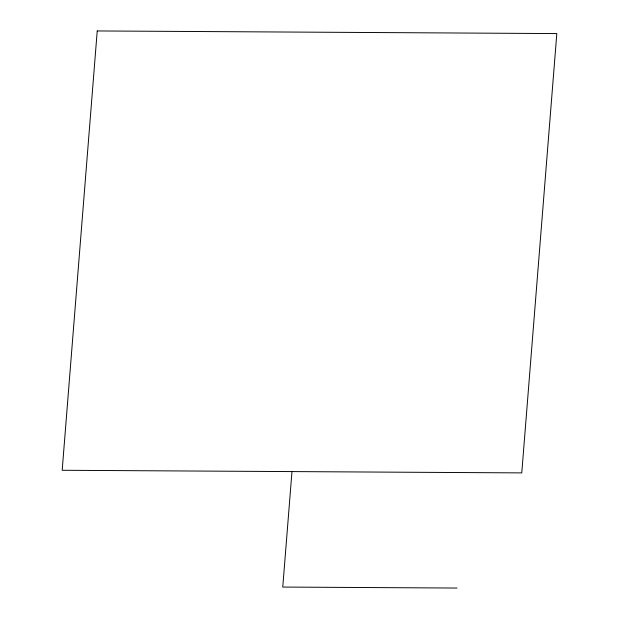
<?xml version="1.0" encoding="UTF-8"?>
<svg xmlns="http://www.w3.org/2000/svg" width="619" height="619" viewBox="0 0 619 619"><rect width="100%" height="100%" fill="white"/><g stroke="black" fill="none" stroke-linecap="round" stroke-linejoin="round"><path stroke-width="0.93" d="M291.975 471.585L282.759 587.06L457.054 588.05M97.229 30.95L62.179 470.278L521.771 472.893L556.821 33.573L97.229 30.95"/></g></svg>
